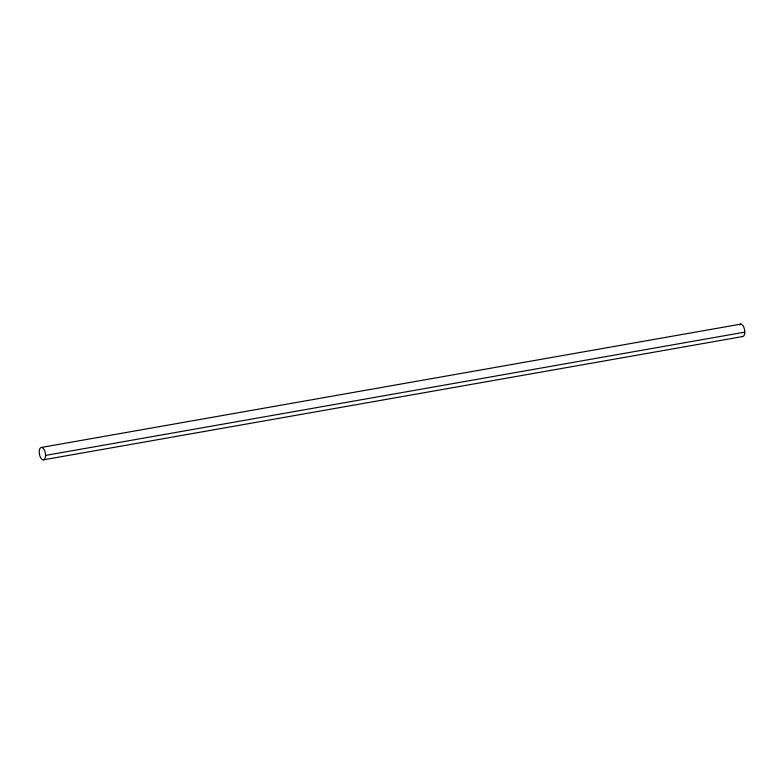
<?xml version="1.0" encoding="UTF-8"?>
<svg xmlns="http://www.w3.org/2000/svg" width="784" height="784" viewBox="0 0 784 784"><rect width="100%" height="100%" fill="white"/><g stroke="black" fill="none" stroke-linecap="round" stroke-linejoin="round"><path stroke-width="1.18" d="M41.621 447.399L740.86 324.115M45.56 455.416L744.8 332.132M43.14 459.885A6.321 3.028 80 0 0 44.678 450.663A6.321 3.028 80 0 0 39.327 450.379A6.321 3.028 80 0 0 43.14 459.885L742.379 336.601M739.41 324.87A6.321 3.028 80 0 1 744.584 329.701A6.321 3.028 80 0 1 741.556 336.346"/></g></svg>
